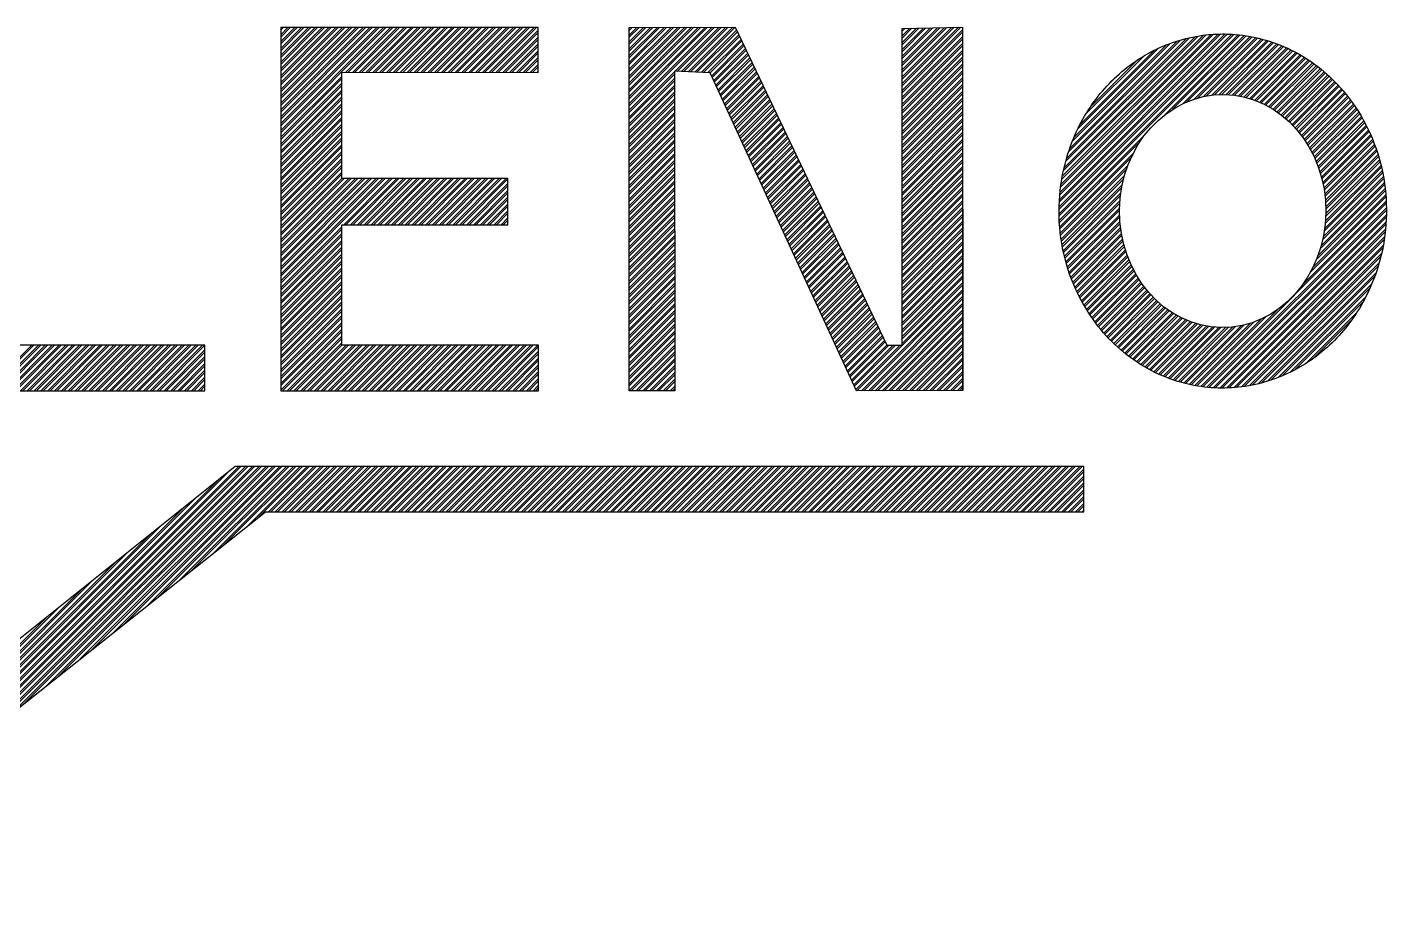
# Model space of a CAD drawing. Extents: x 0 to 594, y 0 to 420.
# Drawn here: x 416.61 to 433.86, y 15.73 to 27.08 of the extents above; entities that cross this region are included whole.
import ezdxf

# ---------------------------------------------------------------- set-up
doc = ezdxf.new("R2010")
doc.units = 0
doc.header["$MEASUREMENT"] = 0
doc.linetypes.add('BORDER_2012_SLN$0$8001.Solid', pattern=[0])

# ---------------------------------------------------------------- blocks, each defined once
blk = doc.blocks.new('BORDER_2012_SLN')
at = {"lineweight": -3}
for p, q in [((419.825, 25.735), (421.16, 27.07)), ((419.825, 25.822), (421.073, 27.07)), ((419.825, 25.909), (420.986, 27.07)), ((419.825, 25.996), (420.899, 27.07)), ((419.825, 26.082), (420.813, 27.07)), ((419.825, 26.169), (420.726, 27.07)), ((419.825, 26.256), (420.639, 27.07)), ((419.825, 26.343), (420.552, 27.07)), ((419.825, 26.429), (420.466, 27.07)), ((419.825, 26.516), (420.379, 27.07)), ((419.825, 26.603), (420.292, 27.07)), ((419.825, 26.69), (420.205, 27.07)), ((419.825, 26.776), (420.119, 27.07)), ((419.825, 26.863), (420.032, 27.07)), ((419.825, 26.95), (419.945, 27.07)), ((419.825, 27.037), (419.858, 27.07)), ((419.825, 25.764), (421.131, 27.07)), ((419.825, 25.851), (421.044, 27.07)), ((419.825, 25.938), (420.957, 27.07)), ((419.825, 26.025), (420.871, 27.07)), ((419.825, 26.111), (420.784, 27.07)), ((419.825, 26.198), (420.697, 27.07)), ((419.825, 26.285), (420.61, 27.07)), ((419.825, 26.372), (420.524, 27.07)), ((419.825, 26.458), (420.437, 27.07)), ((419.825, 26.545), (420.35, 27.07)), ((419.825, 26.632), (420.263, 27.07)), ((419.825, 26.719), (420.177, 27.07)), ((419.825, 26.805), (420.09, 27.07)), ((419.825, 26.892), (420.003, 27.07)), ((419.825, 26.979), (419.916, 27.07)), ((419.825, 27.066), (419.83, 27.07)), ((420.652, 26.504), (421.218, 27.07)), ((420.68, 26.504), (421.246, 27.07)), ((420.738, 26.504), (421.304, 27.07)), ((420.767, 26.504), (421.333, 27.07)), ((420.825, 26.504), (421.391, 27.07)), ((420.854, 26.504), (421.42, 27.07)), ((420.911, 26.503), (421.478, 27.07)), ((420.94, 26.503), (421.507, 27.07)), ((420.998, 26.503), (421.565, 27.07)), ((421.027, 26.503), (421.593, 27.07)), ((421.084, 26.503), (421.651, 27.07)), ((421.113, 26.503), (421.68, 27.07)), ((421.171, 26.503), (421.738, 27.07)), ((421.2, 26.503), (421.767, 27.07)), ((421.257, 26.503), (421.825, 27.07)), ((421.286, 26.503), (421.854, 27.07)), ((421.344, 26.503), (421.912, 27.07)), ((421.373, 26.502), (421.94, 27.07)), ((421.431, 26.502), (421.998, 27.07)), ((421.459, 26.502), (422.027, 27.07)), ((421.517, 26.502), (422.085, 27.07)), ((421.546, 26.502), (422.114, 27.07)), ((421.604, 26.502), (422.172, 27.07)), ((421.633, 26.502), (422.201, 27.07)), ((421.69, 26.502), (422.259, 27.07)), ((421.719, 26.502), (422.287, 27.07)), ((421.777, 26.502), (422.345, 27.07)), ((421.806, 26.502), (422.374, 27.07)), ((421.863, 26.501), (422.432, 27.07)), ((421.892, 26.501), (422.461, 27.07)), ((421.95, 26.501), (422.519, 27.07)), ((421.979, 26.501), (422.548, 27.07)), ((422.036, 26.501), (422.606, 27.07)), ((422.065, 26.501), (422.634, 27.07)), ((422.123, 26.501), (422.692, 27.07)), ((422.152, 26.501), (422.721, 27.07)), ((422.21, 26.501), (422.779, 27.07)), ((422.238, 26.501), (422.808, 27.07)), ((422.296, 26.5), (422.866, 27.07)), ((422.325, 26.5), (422.895, 27.07)), ((422.383, 26.5), (422.952, 27.07)), ((422.412, 26.5), (422.981, 27.07)), ((422.469, 26.5), (423.039, 27.07)), ((422.498, 26.5), (423.068, 27.07)), ((422.556, 26.5), (423.093, 27.037)), ((422.585, 26.5), (423.093, 27.008)), ((422.642, 26.5), (423.093, 26.95)), ((422.671, 26.5), (423.093, 26.921)), ((424.246, 25.992), (425.328, 27.075)), ((424.246, 26.021), (425.299, 27.075)), ((424.246, 26.079), (425.241, 27.074)), ((424.246, 26.166), (425.154, 27.074)), ((424.246, 26.253), (425.067, 27.074)), ((424.246, 26.339), (424.98, 27.074)), ((424.246, 26.108), (425.212, 27.074)), ((424.246, 26.195), (425.125, 27.074)), ((424.246, 26.282), (425.038, 27.074)), ((424.246, 26.368), (424.951, 27.074)), ((424.246, 26.426), (424.893, 27.073)), ((424.246, 26.513), (424.806, 27.073)), ((424.246, 26.6), (424.719, 27.073)), ((424.246, 26.686), (424.632, 27.073)), ((424.246, 26.455), (424.864, 27.073)), ((424.246, 26.542), (424.777, 27.073)), ((424.246, 26.629), (424.69, 27.073)), ((424.246, 26.715), (424.603, 27.073)), ((424.246, 26.773), (424.545, 27.072)), ((424.246, 26.86), (424.458, 27.072)), ((424.246, 26.947), (424.371, 27.072)), ((424.246, 27.033), (424.284, 27.072)), ((424.246, 26.802), (424.516, 27.072)), ((424.246, 26.889), (424.429, 27.072)), ((424.246, 26.976), (424.342, 27.072)), ((424.246, 27.062), (424.255, 27.072)), ((424.827, 26.516), (425.386, 27.075)), ((424.855, 26.515), (425.415, 27.075)), ((424.911, 26.512), (425.473, 27.075)), ((424.938, 26.511), (425.502, 27.075)), ((424.994, 26.509), (425.56, 27.075)), ((425.022, 26.508), (425.589, 27.075)), ((425.078, 26.506), (425.609, 27.038)), ((425.105, 26.505), (425.619, 27.018)), ((425.161, 26.503), (425.637, 26.979)), ((425.189, 26.502), (425.647, 26.959)), ((425.245, 26.499), (425.665, 26.92)), ((427.707, 26.33), (428.451, 27.075)), ((427.707, 26.359), (428.422, 27.074)), ((427.707, 26.417), (428.363, 27.073)), ((427.707, 26.446), (428.333, 27.072)), ((427.707, 26.504), (428.274, 27.071)), ((427.707, 26.533), (428.244, 27.07)), ((427.707, 26.591), (428.185, 27.069)), ((427.707, 26.62), (428.156, 27.068)), ((427.707, 26.677), (428.096, 27.067)), ((427.707, 26.706), (428.067, 27.066)), ((427.707, 26.764), (428.008, 27.065)), ((427.707, 26.793), (427.978, 27.064)), ((427.707, 26.851), (427.919, 27.063)), ((427.707, 26.88), (427.889, 27.062)), ((427.707, 26.938), (427.83, 27.061)), ((427.707, 26.967), (427.801, 27.06)), ((427.707, 27.024), (427.741, 27.059)), ((427.707, 27.053), (427.712, 27.058)), ((427.707, 26.273), (428.475, 27.04)), ((427.707, 26.244), (428.475, 27.011)), ((427.707, 26.186), (428.475, 26.954)), ((427.707, 26.157), (428.475, 26.925)), ((429.699, 24.766), (431.918, 26.984)), ((429.699, 24.708), (431.971, 26.98)), ((429.7, 24.795), (431.89, 26.986)), ((429.7, 24.68), (431.997, 26.977)), ((429.702, 24.855), (431.835, 26.989)), ((429.703, 24.886), (431.807, 26.989)), ((429.708, 24.948), (431.749, 26.989)), ((429.711, 24.98), (431.719, 26.988)), ((429.718, 25.045), (431.659, 26.986)), ((429.723, 25.079), (431.627, 26.983)), ((429.734, 25.147), (431.564, 26.977)), ((429.74, 25.183), (431.531, 26.973)), ((429.754, 25.255), (431.463, 26.963)), ((429.763, 25.292), (431.428, 26.957)), ((429.782, 25.37), (431.355, 26.942)), ((429.793, 25.41), (431.317, 26.933)), ((429.819, 25.493), (431.238, 26.912)), ((431.044, 25.967), (432.048, 26.971)), ((431.14, 26.033), (432.073, 26.967)), ((431.269, 26.104), (432.123, 26.958)), ((431.321, 26.128), (432.147, 26.954)), ((431.414, 26.163), (432.195, 26.944)), ((431.456, 26.175), (432.219, 26.939)), ((431.533, 26.195), (432.265, 26.927)), ((431.569, 26.202), (432.288, 26.921)), ((431.637, 26.213), (432.333, 26.908)), ((422.729, 26.499), (423.093, 26.863)), ((422.758, 26.499), (423.093, 26.834)), ((422.815, 26.499), (423.093, 26.777)), ((422.844, 26.499), (423.093, 26.748)), ((425.272, 26.498), (425.675, 26.901)), ((425.292, 26.46), (425.693, 26.861)), ((425.301, 26.44), (425.703, 26.842)), ((425.319, 26.4), (425.721, 26.803)), ((425.328, 26.38), (425.731, 26.783)), ((425.346, 26.341), (425.749, 26.744)), ((427.707, 26.099), (428.475, 26.867)), ((427.707, 26.07), (428.475, 26.838)), ((427.707, 26.012), (428.475, 26.78)), ((427.707, 25.983), (428.475, 26.751)), ((429.834, 25.537), (431.197, 26.899)), ((429.869, 25.629), (431.109, 26.87)), ((429.889, 25.678), (431.062, 26.852)), ((429.937, 25.784), (430.961, 26.808)), ((429.966, 25.842), (430.905, 26.781)), ((431.67, 26.216), (432.355, 26.901)), ((431.732, 26.22), (432.399, 26.887)), ((431.762, 26.221), (432.42, 26.88)), ((431.819, 26.221), (432.463, 26.864)), ((431.847, 26.219), (432.484, 26.856)), ((431.9, 26.215), (432.525, 26.84)), ((431.926, 26.212), (432.545, 26.831)), ((431.976, 26.204), (432.585, 26.814)), ((432.001, 26.2), (432.605, 26.804)), ((432.048, 26.19), (432.644, 26.786)), ((432.071, 26.184), (432.663, 26.776)), ((432.117, 26.171), (432.701, 26.756)), ((432.139, 26.164), (432.72, 26.746)), ((422.902, 26.499), (423.093, 26.69)), ((422.931, 26.499), (423.093, 26.661)), ((422.989, 26.499), (423.093, 26.603)), ((423.017, 26.499), (423.093, 26.574)), ((425.355, 26.321), (425.759, 26.724)), ((425.374, 26.281), (425.777, 26.685)), ((425.383, 26.262), (425.787, 26.666)), ((425.401, 26.222), (425.805, 26.626)), ((425.41, 26.202), (425.815, 26.607)), ((425.428, 26.163), (425.833, 26.568)), ((427.707, 25.926), (428.475, 26.693)), ((427.707, 25.897), (428.475, 26.664)), ((427.707, 25.839), (428.475, 26.607)), ((427.707, 25.81), (428.475, 26.578)), ((430.04, 25.974), (430.777, 26.712)), ((430.09, 26.054), (430.7, 26.664)), ((432.182, 26.15), (432.757, 26.725)), ((432.203, 26.142), (432.775, 26.714)), ((432.244, 26.125), (432.811, 26.693)), ((432.264, 26.116), (432.829, 26.681)), ((432.303, 26.097), (432.864, 26.659)), ((432.322, 26.088), (432.882, 26.647)), ((432.36, 26.068), (432.916, 26.623)), ((432.378, 26.057), (432.933, 26.611)), ((432.414, 26.035), (432.966, 26.587)), ((432.432, 26.024), (432.982, 26.574)), ((419.825, 25.678), (420.599, 26.451)), ((419.825, 25.649), (420.599, 26.422)), ((423.075, 26.499), (423.093, 26.516)), ((424.246, 25.935), (424.822, 26.51)), ((424.246, 25.906), (424.822, 26.481)), ((424.246, 25.848), (424.822, 26.424)), ((424.246, 25.819), (424.822, 26.395)), ((425.437, 26.143), (425.843, 26.548)), ((425.456, 26.103), (425.861, 26.509)), ((425.465, 26.083), (425.871, 26.489)), ((425.483, 26.044), (425.889, 26.45)), ((425.492, 26.024), (425.899, 26.431)), ((425.51, 25.984), (425.917, 26.391)), ((427.707, 25.752), (428.475, 26.52)), ((427.707, 25.723), (428.475, 26.491)), ((427.707, 25.665), (428.475, 26.433)), ((427.707, 25.636), (428.475, 26.404)), ((430.291, 26.312), (430.446, 26.467)), ((432.466, 26.001), (433.015, 26.549)), ((432.483, 25.989), (433.031, 26.536)), ((432.516, 25.964), (433.062, 26.51)), ((432.532, 25.951), (433.078, 26.496)), ((432.564, 25.925), (433.108, 26.469)), ((432.58, 25.911), (433.124, 26.455)), ((432.61, 25.884), (433.153, 26.427)), ((432.625, 25.87), (433.168, 26.413)), ((419.825, 25.591), (420.599, 26.365)), ((419.825, 25.562), (420.599, 26.336)), ((419.825, 25.504), (420.599, 26.278)), ((419.825, 25.475), (420.599, 26.249)), ((424.246, 25.761), (424.822, 26.337)), ((424.246, 25.732), (424.822, 26.308)), ((424.246, 25.674), (424.822, 26.25)), ((424.246, 25.645), (424.822, 26.221)), ((425.519, 25.964), (425.927, 26.372)), ((425.537, 25.925), (425.945, 26.333)), ((425.547, 25.905), (425.955, 26.313)), ((425.565, 25.865), (425.973, 26.274)), ((425.574, 25.846), (425.983, 26.254)), ((427.707, 25.579), (428.475, 26.346)), ((427.707, 25.55), (428.475, 26.317)), ((427.707, 25.492), (428.475, 26.26)), ((427.707, 25.463), (428.475, 26.231)), ((432.654, 25.841), (433.197, 26.384)), ((432.668, 25.826), (433.211, 26.37)), ((432.696, 25.796), (433.24, 26.34)), ((432.709, 25.781), (433.253, 26.325)), ((432.736, 25.75), (433.281, 26.294)), ((432.749, 25.734), (433.294, 26.279)), ((432.774, 25.701), (433.321, 26.248)), ((432.786, 25.684), (433.334, 26.232)), ((419.825, 25.417), (420.599, 26.191)), ((419.825, 25.388), (420.599, 26.162)), ((419.825, 25.331), (420.599, 26.104)), ((419.825, 25.302), (420.599, 26.075)), ((424.246, 25.588), (424.822, 26.163)), ((424.246, 25.559), (424.822, 26.134)), ((424.246, 25.501), (424.822, 26.077)), ((424.246, 25.472), (424.822, 26.048)), ((425.592, 25.806), (426.001, 26.215)), ((425.601, 25.786), (426.01, 26.195)), ((425.619, 25.747), (426.029, 26.156)), ((425.629, 25.727), (426.038, 26.137)), ((425.647, 25.687), (426.057, 26.098)), ((425.656, 25.667), (426.066, 26.078)), ((427.707, 25.405), (428.475, 26.173)), ((427.707, 25.376), (428.475, 26.144)), ((427.707, 25.318), (428.475, 26.086)), ((427.707, 25.289), (428.475, 26.057)), ((432.81, 25.651), (433.36, 26.2)), ((432.822, 25.633), (433.372, 26.183)), ((432.845, 25.598), (433.397, 26.151)), ((432.856, 25.58), (433.409, 26.134)), ((432.877, 25.544), (433.433, 26.1)), ((432.887, 25.525), (433.445, 26.083)), ((432.907, 25.487), (433.468, 26.048)), ((419.825, 25.244), (420.599, 26.018)), ((419.825, 25.215), (420.599, 25.989)), ((419.825, 25.157), (420.599, 25.931)), ((419.825, 25.128), (420.599, 25.902)), ((424.246, 25.414), (424.822, 25.99)), ((424.246, 25.385), (424.822, 25.961)), ((424.246, 25.327), (424.822, 25.903)), ((424.246, 25.298), (424.822, 25.874)), ((425.674, 25.628), (426.085, 26.039)), ((425.683, 25.608), (426.094, 26.019)), ((425.701, 25.568), (426.113, 25.98)), ((425.711, 25.548), (426.122, 25.96)), ((425.729, 25.509), (426.141, 25.921)), ((425.738, 25.489), (426.15, 25.902)), ((427.707, 25.232), (428.475, 25.999)), ((427.707, 25.203), (428.475, 25.97)), ((427.707, 25.145), (428.475, 25.913)), ((427.707, 25.116), (428.475, 25.884)), ((432.917, 25.468), (433.48, 26.031)), ((432.936, 25.429), (433.502, 25.995)), ((432.945, 25.409), (433.513, 25.977)), ((432.962, 25.369), (433.535, 25.941)), ((432.971, 25.348), (433.545, 25.923)), ((432.986, 25.306), (433.566, 25.886)), ((419.825, 25.07), (420.599, 25.844)), ((419.825, 25.041), (420.599, 25.815)), ((419.825, 24.984), (420.599, 25.757)), ((419.825, 24.955), (420.599, 25.728)), ((424.246, 25.241), (424.822, 25.816)), ((424.246, 25.212), (424.822, 25.788)), ((424.246, 25.154), (424.822, 25.73)), ((424.246, 25.125), (424.822, 25.701)), ((425.756, 25.449), (426.169, 25.862)), ((425.765, 25.43), (426.178, 25.843)), ((425.783, 25.39), (426.197, 25.804)), ((425.792, 25.37), (426.206, 25.784)), ((425.811, 25.331), (426.225, 25.745)), ((425.82, 25.311), (426.234, 25.725)), ((427.707, 25.058), (428.475, 25.826)), ((427.707, 25.029), (428.475, 25.797)), ((427.707, 24.971), (428.475, 25.739)), ((427.707, 24.942), (428.475, 25.71)), ((429.702, 24.624), (430.79, 25.713)), ((432.994, 25.285), (433.576, 25.867)), ((433.008, 25.241), (433.596, 25.829)), ((433.015, 25.219), (433.605, 25.809)), ((433.028, 25.174), (433.624, 25.77)), ((433.034, 25.151), (433.633, 25.751)), ((433.045, 25.104), (433.651, 25.711)), ((419.825, 24.897), (420.599, 25.671)), ((419.825, 24.868), (420.599, 25.642)), ((419.825, 24.81), (420.599, 25.584)), ((419.825, 24.781), (420.599, 25.555)), ((424.246, 25.067), (424.822, 25.643)), ((424.246, 25.038), (424.822, 25.614)), ((424.246, 24.98), (424.822, 25.556)), ((424.246, 24.951), (424.822, 25.527)), ((425.838, 25.271), (426.253, 25.686)), ((425.847, 25.251), (426.262, 25.667)), ((425.865, 25.212), (426.281, 25.627)), ((425.874, 25.192), (426.29, 25.608)), ((425.893, 25.152), (426.309, 25.569)), ((425.902, 25.132), (426.318, 25.549)), ((427.707, 24.885), (428.475, 25.652)), ((427.707, 24.856), (428.475, 25.624)), ((427.707, 24.798), (428.475, 25.566)), ((427.707, 24.769), (428.475, 25.537)), ((429.703, 24.596), (430.72, 25.614)), ((433.05, 25.081), (433.66, 25.691)), ((433.059, 25.032), (433.677, 25.65)), ((433.063, 25.007), (433.685, 25.629)), ((433.071, 24.957), (433.701, 25.587)), ((433.074, 24.931), (433.709, 25.566)), ((419.825, 24.723), (420.599, 25.497)), ((419.825, 24.694), (420.599, 25.468)), ((419.825, 24.637), (420.599, 25.41)), ((419.825, 24.608), (420.599, 25.381)), ((424.246, 24.894), (424.822, 25.47)), ((424.246, 24.865), (424.822, 25.441)), ((424.246, 24.807), (424.822, 25.383)), ((425.92, 25.093), (426.337, 25.51)), ((425.929, 25.073), (426.346, 25.49)), ((425.947, 25.033), (426.365, 25.451)), ((425.956, 25.014), (426.374, 25.432)), ((425.975, 24.974), (426.393, 25.392)), ((425.984, 24.954), (426.402, 25.373)), ((427.707, 24.711), (428.475, 25.479)), ((427.707, 24.682), (428.475, 25.45)), ((427.707, 24.624), (428.475, 25.392)), ((427.707, 24.595), (428.475, 25.363)), ((429.707, 24.542), (430.642, 25.477)), ((429.709, 24.516), (430.615, 25.421)), ((433.079, 24.878), (433.724, 25.523)), ((433.081, 24.851), (433.731, 25.502)), ((433.083, 24.796), (433.745, 25.458)), ((433.083, 24.709), (433.765, 25.391)), ((433.083, 24.679), (433.771, 25.368)), ((433.084, 24.767), (433.752, 25.436)), ((419.825, 24.55), (420.599, 25.324)), ((419.825, 24.521), (420.599, 25.295)), ((419.825, 24.463), (420.599, 25.237)), ((419.825, 24.434), (420.599, 25.208)), ((424.246, 24.778), (424.822, 25.354)), ((424.246, 24.72), (424.822, 25.296)), ((424.246, 24.691), (424.822, 25.267)), ((424.246, 24.633), (424.822, 25.209)), ((426.002, 24.915), (426.421, 25.334)), ((426.011, 24.895), (426.43, 25.314)), ((426.029, 24.855), (426.449, 25.275)), ((426.038, 24.835), (426.458, 25.255)), ((426.057, 24.796), (426.477, 25.216)), ((426.066, 24.776), (426.486, 25.196)), ((427.707, 24.538), (428.475, 25.305)), ((427.707, 24.509), (428.475, 25.277)), ((427.707, 24.451), (428.475, 25.219)), ((427.707, 24.422), (428.475, 25.19)), ((429.714, 24.463), (430.573, 25.322)), ((429.718, 24.437), (430.557, 25.276)), ((429.724, 24.386), (430.53, 25.192)), ((433.064, 24.487), (433.804, 25.227)), ((433.069, 24.521), (433.799, 25.251)), ((433.076, 24.586), (433.788, 25.299)), ((433.079, 24.618), (433.783, 25.322)), ((419.825, 23.827), (421.151, 25.153)), ((419.825, 23.914), (421.065, 25.153)), ((419.825, 24), (420.978, 25.153)), ((419.825, 24.087), (420.891, 25.153)), ((419.825, 24.174), (420.804, 25.153)), ((419.825, 24.261), (420.718, 25.153)), ((419.825, 24.347), (420.631, 25.153)), ((419.825, 23.856), (421.122, 25.153)), ((419.825, 23.943), (421.036, 25.153)), ((419.825, 24.029), (420.949, 25.153)), ((419.825, 24.116), (420.862, 25.153)), ((419.825, 24.203), (420.775, 25.153)), ((419.825, 24.29), (420.689, 25.153)), ((419.825, 24.376), (420.602, 25.153)), ((420.624, 24.569), (421.209, 25.153)), ((420.653, 24.569), (421.238, 25.153)), ((420.711, 24.569), (421.296, 25.153)), ((420.74, 24.569), (421.325, 25.153)), ((420.798, 24.569), (421.383, 25.153)), ((420.827, 24.569), (421.412, 25.153)), ((420.885, 24.569), (421.469, 25.153)), ((420.914, 24.569), (421.498, 25.153)), ((420.971, 24.569), (421.556, 25.153)), ((421, 24.569), (421.585, 25.153)), ((421.058, 24.569), (421.643, 25.153)), ((421.087, 24.569), (421.672, 25.153)), ((421.145, 24.569), (421.73, 25.153)), ((421.174, 24.569), (421.759, 25.153)), ((421.232, 24.569), (421.816, 25.153)), ((421.261, 24.569), (421.845, 25.153)), ((421.318, 24.569), (421.903, 25.153)), ((421.347, 24.569), (421.932, 25.153)), ((421.405, 24.569), (421.99, 25.153)), ((421.434, 24.569), (422.019, 25.153)), ((421.492, 24.569), (422.077, 25.153)), ((421.521, 24.569), (422.106, 25.153)), ((421.579, 24.569), (422.163, 25.153)), ((421.608, 24.569), (422.192, 25.153)), ((421.665, 24.569), (422.25, 25.153)), ((421.694, 24.569), (422.279, 25.153)), ((421.752, 24.569), (422.337, 25.153)), ((421.781, 24.569), (422.366, 25.153)), ((421.839, 24.569), (422.424, 25.153)), ((421.868, 24.569), (422.453, 25.153)), ((421.926, 24.569), (422.51, 25.153)), ((421.955, 24.569), (422.539, 25.153)), ((422.012, 24.569), (422.597, 25.153)), ((422.041, 24.569), (422.626, 25.153)), ((422.099, 24.569), (422.684, 25.153)), ((422.128, 24.569), (422.708, 25.149)), ((422.186, 24.569), (422.708, 25.091)), ((422.215, 24.569), (422.708, 25.062)), ((424.246, 24.604), (424.822, 25.18)), ((424.246, 24.547), (424.822, 25.123)), ((424.246, 24.518), (424.822, 25.094)), ((424.246, 24.46), (424.822, 25.036)), ((426.084, 24.736), (426.505, 25.157)), ((426.093, 24.716), (426.514, 25.138)), ((426.111, 24.677), (426.533, 25.099)), ((426.12, 24.657), (426.542, 25.079)), ((426.139, 24.617), (426.561, 25.04)), ((426.148, 24.598), (426.57, 25.02)), ((427.707, 24.364), (428.475, 25.132)), ((427.707, 24.335), (428.475, 25.103)), ((427.707, 24.277), (428.475, 25.045)), ((427.707, 24.248), (428.475, 25.016)), ((429.728, 24.361), (430.519, 25.152)), ((429.736, 24.312), (430.502, 25.077)), ((429.741, 24.287), (430.495, 25.041)), ((432.982, 24.174), (433.836, 25.028)), ((433.012, 24.262), (433.829, 25.079)), ((433.024, 24.302), (433.826, 25.104)), ((433.043, 24.38), (433.818, 25.154)), ((433.051, 24.416), (433.813, 25.179)), ((422.273, 24.569), (422.708, 25.004)), ((422.302, 24.569), (422.708, 24.975)), ((422.359, 24.569), (422.708, 24.917)), ((422.388, 24.569), (422.708, 24.888)), ((424.246, 24.431), (424.822, 25.007)), ((424.246, 24.373), (424.822, 24.949)), ((424.246, 24.344), (424.822, 24.92)), ((424.246, 24.286), (424.822, 24.862)), ((426.166, 24.558), (426.589, 24.981)), ((426.175, 24.538), (426.598, 24.961)), ((426.193, 24.499), (426.617, 24.922)), ((426.202, 24.479), (426.626, 24.903)), ((426.22, 24.439), (426.645, 24.863)), ((426.23, 24.419), (426.654, 24.844)), ((427.707, 24.191), (428.475, 24.958)), ((427.707, 24.162), (428.475, 24.93)), ((427.707, 24.104), (428.475, 24.872)), ((427.707, 24.075), (428.475, 24.843)), ((429.751, 24.239), (430.483, 24.972)), ((429.756, 24.215), (430.479, 24.939)), ((429.767, 24.168), (430.473, 24.874)), ((429.772, 24.145), (430.47, 24.843)), ((431.522, 22.511), (433.85, 24.84)), ((432.783, 23.801), (433.849, 24.867)), ((432.885, 23.961), (433.846, 24.922)), ((432.916, 24.022), (433.844, 24.949)), ((432.964, 24.127), (433.839, 25.002)), ((422.446, 24.569), (422.708, 24.831)), ((422.475, 24.569), (422.708, 24.802)), ((422.533, 24.569), (422.708, 24.744)), ((422.562, 24.569), (422.708, 24.715)), ((424.246, 24.257), (424.822, 24.834)), ((424.246, 24.2), (424.822, 24.776)), ((424.246, 24.171), (424.822, 24.747)), ((424.246, 24.113), (424.822, 24.689)), ((426.248, 24.38), (426.673, 24.805)), ((426.257, 24.36), (426.682, 24.785)), ((426.275, 24.32), (426.701, 24.746)), ((426.284, 24.3), (426.71, 24.726)), ((426.302, 24.261), (426.729, 24.687)), ((426.312, 24.241), (426.738, 24.668)), ((427.707, 24.017), (428.475, 24.785)), ((427.707, 23.988), (428.475, 24.756)), ((427.707, 23.93), (428.475, 24.698)), ((427.707, 23.901), (428.475, 24.669)), ((429.784, 24.099), (430.468, 24.783)), ((429.791, 24.077), (430.467, 24.753)), ((429.804, 24.032), (430.468, 24.696)), ((429.811, 24.01), (430.468, 24.668)), ((431.573, 22.505), (433.852, 24.783)), ((431.6, 22.503), (433.852, 24.755)), ((431.653, 22.498), (433.851, 24.696)), ((431.681, 22.497), (433.851, 24.667)), ((419.825, 23.769), (420.599, 24.543)), ((419.825, 23.74), (420.599, 24.514)), ((422.62, 24.569), (422.708, 24.657)), ((422.649, 24.569), (422.708, 24.628)), ((422.706, 24.569), (422.708, 24.57)), ((424.246, 24.084), (424.822, 24.66)), ((424.246, 24.026), (424.822, 24.602)), ((424.246, 23.997), (424.822, 24.573)), ((424.246, 23.939), (424.822, 24.516)), ((426.33, 24.201), (426.757, 24.628)), ((426.339, 24.182), (426.766, 24.609)), ((426.357, 24.142), (426.785, 24.57)), ((426.366, 24.122), (426.794, 24.55)), ((426.384, 24.083), (426.813, 24.511)), ((427.707, 23.844), (428.475, 24.611)), ((427.707, 23.815), (428.475, 24.583)), ((427.707, 23.757), (428.475, 24.525)), ((427.707, 23.728), (428.475, 24.496)), ((429.825, 23.966), (430.472, 24.613)), ((429.832, 23.945), (430.474, 24.586)), ((429.847, 23.902), (430.479, 24.534)), ((429.855, 23.881), (430.483, 24.509)), ((431.737, 22.495), (433.848, 24.606)), ((431.765, 22.495), (433.846, 24.575)), ((431.824, 22.496), (433.841, 24.512)), ((419.825, 23.682), (420.599, 24.456)), ((419.825, 23.653), (420.599, 24.427)), ((419.825, 23.596), (420.599, 24.369)), ((419.825, 23.567), (420.599, 24.34)), ((424.246, 23.91), (424.822, 24.487)), ((424.246, 23.853), (424.822, 24.429)), ((424.246, 23.824), (424.822, 24.4)), ((424.246, 23.766), (424.822, 24.342)), ((426.393, 24.063), (426.822, 24.491)), ((426.412, 24.023), (426.841, 24.452)), ((426.421, 24.003), (426.85, 24.432)), ((426.439, 23.964), (426.869, 24.393)), ((426.448, 23.944), (426.878, 24.374)), ((426.466, 23.904), (426.897, 24.335)), ((427.707, 23.67), (428.475, 24.438)), ((427.707, 23.641), (428.475, 24.409)), ((427.707, 23.583), (428.475, 24.351)), ((427.707, 23.554), (428.475, 24.322)), ((429.872, 23.84), (430.491, 24.459)), ((429.88, 23.819), (430.495, 24.434)), ((429.897, 23.778), (430.505, 24.386)), ((429.906, 23.758), (430.51, 24.362)), ((431.854, 22.497), (433.837, 24.48)), ((431.915, 22.5), (433.829, 24.414)), ((431.947, 22.503), (433.824, 24.38)), ((419.825, 23.509), (420.599, 24.283)), ((419.825, 23.48), (420.599, 24.254)), ((419.825, 23.422), (420.599, 24.196)), ((419.825, 23.393), (420.599, 24.167)), ((424.246, 23.737), (424.822, 24.313)), ((424.246, 23.679), (424.822, 24.255)), ((424.246, 23.65), (424.822, 24.226)), ((424.246, 23.592), (424.822, 24.169)), ((426.475, 23.884), (426.906, 24.315)), ((426.494, 23.845), (426.925, 24.276)), ((426.503, 23.825), (426.934, 24.256)), ((426.521, 23.785), (426.953, 24.217)), ((426.53, 23.766), (426.962, 24.197)), ((426.548, 23.726), (426.981, 24.158)), ((427.707, 23.497), (428.475, 24.264)), ((427.707, 23.468), (428.475, 24.236)), ((427.707, 23.41), (428.475, 24.178)), ((427.707, 23.381), (428.475, 24.149)), ((429.924, 23.719), (430.521, 24.316)), ((429.934, 23.699), (430.528, 24.293)), ((429.953, 23.66), (430.541, 24.248)), ((429.962, 23.641), (430.548, 24.227)), ((429.982, 23.603), (430.562, 24.183)), ((429.993, 23.585), (430.57, 24.162)), ((432.012, 22.51), (433.813, 24.311)), ((432.045, 22.514), (433.806, 24.275)), ((432.114, 22.526), (433.79, 24.202)), ((432.15, 22.532), (433.781, 24.164)), ((419.825, 23.335), (420.599, 24.109)), ((419.825, 23.306), (420.599, 24.08)), ((419.825, 23.249), (420.599, 24.022)), ((419.825, 23.22), (420.599, 23.993)), ((424.246, 23.563), (424.822, 24.14)), ((424.246, 23.506), (424.822, 24.082)), ((424.246, 23.477), (424.822, 24.053)), ((424.246, 23.419), (424.822, 23.995)), ((426.557, 23.706), (426.99, 24.139)), ((426.576, 23.667), (427.009, 24.099)), ((426.585, 23.647), (427.018, 24.08)), ((426.603, 23.607), (427.037, 24.041)), ((426.612, 23.587), (427.046, 24.021)), ((426.63, 23.548), (427.065, 23.982)), ((427.707, 23.323), (428.475, 24.091)), ((427.707, 23.294), (428.475, 24.062)), ((427.707, 23.236), (428.475, 24.004)), ((427.707, 23.207), (428.475, 23.975)), ((430.014, 23.548), (430.586, 24.121)), ((430.024, 23.53), (430.595, 24.1)), ((430.046, 23.493), (430.613, 24.06)), ((430.057, 23.476), (430.622, 24.04)), ((430.08, 23.44), (430.641, 24.002)), ((430.091, 23.423), (430.651, 23.983)), ((432.224, 22.549), (433.76, 24.085)), ((432.263, 22.558), (433.748, 24.044)), ((419.825, 23.162), (420.599, 23.936)), ((419.825, 23.133), (420.599, 23.907)), ((419.825, 23.075), (420.599, 23.849)), ((419.825, 23.046), (420.599, 23.82)), ((424.246, 23.39), (424.822, 23.966)), ((424.246, 23.332), (424.822, 23.908)), ((424.246, 23.303), (424.822, 23.88)), ((424.246, 23.245), (424.822, 23.822)), ((426.639, 23.528), (427.074, 23.962)), ((426.658, 23.488), (427.093, 23.923)), ((426.667, 23.468), (427.102, 23.904)), ((426.685, 23.429), (427.121, 23.864)), ((426.694, 23.409), (427.13, 23.845)), ((426.712, 23.369), (427.148, 23.806)), ((427.135, 22.462), (428.475, 23.802)), ((427.707, 23.15), (428.475, 23.917)), ((427.707, 23.121), (428.475, 23.889)), ((427.707, 23.063), (428.475, 23.831)), ((430.115, 23.389), (430.671, 23.945)), ((430.126, 23.372), (430.682, 23.927)), ((430.151, 23.338), (430.703, 23.891)), ((430.163, 23.321), (430.715, 23.873)), ((430.188, 23.289), (430.738, 23.838)), ((430.201, 23.272), (430.749, 23.821)), ((432.344, 22.581), (433.721, 23.958)), ((432.386, 22.595), (433.705, 23.914)), ((432.477, 22.628), (433.667, 23.818)), ((419.825, 22.988), (420.599, 23.762)), ((419.825, 22.959), (420.599, 23.733)), ((419.825, 22.902), (420.599, 23.675)), ((419.825, 22.873), (420.599, 23.646)), ((424.246, 23.216), (424.822, 23.793)), ((424.246, 23.159), (424.822, 23.735)), ((424.246, 23.13), (424.822, 23.706)), ((424.246, 23.072), (424.822, 23.648)), ((426.721, 23.35), (427.158, 23.786)), ((426.74, 23.31), (427.176, 23.747)), ((426.749, 23.29), (427.186, 23.727)), ((426.767, 23.251), (427.204, 23.688)), ((426.776, 23.231), (427.214, 23.669)), ((426.794, 23.191), (427.232, 23.629)), ((427.193, 22.462), (428.475, 23.744)), ((427.222, 22.462), (428.475, 23.715)), ((427.28, 22.462), (428.475, 23.657)), ((430.227, 23.241), (430.774, 23.787)), ((430.24, 23.225), (430.786, 23.771)), ((430.267, 23.194), (430.812, 23.739)), ((430.28, 23.178), (430.825, 23.723)), ((430.308, 23.148), (430.852, 23.692)), ((430.322, 23.133), (430.865, 23.677)), ((430.35, 23.104), (430.893, 23.647)), ((430.365, 23.089), (430.908, 23.632)), ((432.525, 22.648), (433.645, 23.768)), ((432.631, 22.696), (433.593, 23.657)), ((419.825, 22.815), (420.599, 23.589)), ((419.825, 22.786), (420.599, 23.56)), ((419.825, 22.728), (420.599, 23.502)), ((419.825, 22.699), (420.599, 23.473)), ((424.246, 23.043), (424.822, 23.619)), ((424.246, 22.985), (424.822, 23.562)), ((424.246, 22.956), (424.822, 23.533)), ((424.246, 22.898), (424.822, 23.475)), ((426.803, 23.171), (427.242, 23.61)), ((426.821, 23.132), (427.26, 23.571)), ((426.831, 23.112), (427.27, 23.551)), ((426.849, 23.072), (427.288, 23.512)), ((426.858, 23.052), (427.298, 23.492)), ((427.309, 22.462), (428.475, 23.628)), ((427.367, 22.462), (428.475, 23.57)), ((427.396, 22.462), (428.475, 23.542)), ((427.454, 22.462), (428.475, 23.484)), ((430.394, 23.061), (430.937, 23.604)), ((430.409, 23.046), (430.952, 23.59)), ((430.439, 23.019), (430.983, 23.563)), ((430.454, 23.005), (430.998, 23.549)), ((430.485, 22.978), (431.03, 23.524)), ((430.5, 22.965), (431.047, 23.511)), ((430.532, 22.939), (431.08, 23.487)), ((430.548, 22.926), (431.097, 23.475)), ((431.496, 22.515), (432.478, 23.496)), ((432.691, 22.726), (433.56, 23.596)), ((419.825, 22.641), (420.599, 23.415)), ((419.825, 22.612), (420.599, 23.386)), ((419.825, 22.555), (420.599, 23.328)), ((419.825, 22.526), (420.599, 23.299)), ((424.246, 22.869), (424.822, 23.446)), ((424.246, 22.812), (424.822, 23.388)), ((424.246, 22.783), (424.822, 23.359)), ((424.246, 22.725), (424.822, 23.301)), ((426.876, 23.013), (427.316, 23.453)), ((426.885, 22.993), (427.326, 23.433)), ((426.903, 22.953), (427.344, 23.394)), ((426.913, 22.934), (427.354, 23.375)), ((426.931, 22.894), (427.372, 23.336)), ((426.94, 22.874), (427.382, 23.316)), ((427.482, 22.462), (428.475, 23.455)), ((427.54, 22.463), (428.475, 23.397)), ((427.569, 22.463), (428.475, 23.368)), ((427.627, 22.463), (428.475, 23.31)), ((430.581, 22.901), (431.132, 23.452)), ((430.597, 22.888), (431.15, 23.441)), ((430.631, 22.864), (431.186, 23.419)), ((430.648, 22.852), (431.205, 23.409)), ((430.682, 22.828), (431.243, 23.389)), ((430.7, 22.817), (431.262, 23.38)), ((430.735, 22.794), (431.302, 23.362)), ((430.753, 22.783), (431.322, 23.353)), ((430.789, 22.762), (431.364, 23.337)), ((430.807, 22.751), (431.385, 23.329)), ((430.845, 22.731), (431.429, 23.315)), ((430.864, 22.721), (431.451, 23.308)), ((430.902, 22.701), (431.497, 23.296)), ((430.921, 22.692), (431.52, 23.291)), ((431.28, 22.559), (432.009, 23.287)), ((431.303, 22.553), (432.046, 23.296)), ((431.35, 22.542), (432.126, 23.318)), ((431.373, 22.536), (432.17, 23.333)), ((431.422, 22.527), (432.268, 23.373)), ((431.446, 22.523), (432.325, 23.402)), ((432.83, 22.807), (433.474, 23.452)), ((432.919, 22.868), (433.412, 23.36)), ((419.825, 22.468), (420.599, 23.242)), ((419.848, 22.462), (420.599, 23.213)), ((419.906, 22.462), (420.599, 23.155)), ((419.935, 22.462), (420.599, 23.126)), ((424.246, 22.696), (424.822, 23.272)), ((424.246, 22.638), (424.822, 23.215)), ((424.246, 22.609), (424.822, 23.186)), ((424.246, 22.551), (424.822, 23.128)), ((426.958, 22.835), (427.4, 23.277)), ((426.967, 22.815), (427.41, 23.257)), ((426.985, 22.775), (427.428, 23.218)), ((426.994, 22.755), (427.438, 23.198)), ((427.013, 22.716), (427.456, 23.159)), ((427.022, 22.696), (427.466, 23.14)), ((427.656, 22.463), (428.475, 23.281)), ((427.714, 22.463), (428.475, 23.223)), ((427.743, 22.463), (428.475, 23.195)), ((427.801, 22.463), (428.475, 23.137)), ((430.96, 22.673), (431.568, 23.281)), ((430.98, 22.664), (431.593, 23.277)), ((431.021, 22.647), (431.644, 23.27)), ((431.041, 22.638), (431.671, 23.267)), ((431.083, 22.622), (431.725, 23.264)), ((431.104, 22.614), (431.753, 23.263)), ((431.147, 22.599), (431.811, 23.264)), ((431.168, 22.592), (431.842, 23.265)), ((431.212, 22.578), (431.905, 23.271)), ((431.235, 22.571), (431.938, 23.275)), ((416.089, 22.462), (416.666, 23.039)), ((416.118, 22.462), (416.695, 23.039)), ((416.176, 22.462), (416.753, 23.039)), ((416.205, 22.462), (416.781, 23.039)), ((416.263, 22.462), (416.839, 23.039)), ((416.292, 22.462), (416.868, 23.039)), ((416.349, 22.462), (416.926, 23.039)), ((416.378, 22.462), (416.955, 23.039)), ((416.436, 22.462), (417.013, 23.039)), ((416.465, 22.462), (417.042, 23.039)), ((416.523, 22.462), (417.1, 23.039)), ((416.552, 22.462), (417.128, 23.039)), ((416.61, 22.462), (417.186, 23.039)), ((416.639, 22.462), (417.215, 23.039)), ((416.696, 22.462), (417.273, 23.039)), ((416.725, 22.462), (417.302, 23.039)), ((416.783, 22.462), (417.36, 23.039)), ((416.812, 22.462), (417.389, 23.039)), ((416.87, 22.462), (417.447, 23.039)), ((416.899, 22.462), (417.475, 23.039)), ((416.957, 22.462), (417.533, 23.039)), ((416.986, 22.462), (417.562, 23.039)), ((417.043, 22.462), (417.62, 23.039)), ((417.072, 22.462), (417.649, 23.039)), ((417.13, 22.462), (417.707, 23.039)), ((417.159, 22.462), (417.736, 23.039)), ((417.217, 22.462), (417.794, 23.039)), ((417.246, 22.462), (417.822, 23.039)), ((417.304, 22.462), (417.88, 23.039)), ((417.333, 22.462), (417.909, 23.039)), ((417.39, 22.462), (417.967, 23.039)), ((417.419, 22.462), (417.996, 23.039)), ((417.477, 22.462), (418.054, 23.039)), ((417.506, 22.462), (418.083, 23.039)), ((417.564, 22.462), (418.141, 23.039)), ((417.593, 22.462), (418.169, 23.039)), ((417.651, 22.462), (418.227, 23.039)), ((417.68, 22.462), (418.256, 23.039)), ((417.737, 22.462), (418.314, 23.039)), ((417.766, 22.462), (418.343, 23.039)), ((417.824, 22.462), (418.401, 23.039)), ((417.853, 22.462), (418.43, 23.039)), ((417.911, 22.462), (418.487, 23.039)), ((417.94, 22.462), (418.516, 23.039)), ((417.998, 22.462), (418.574, 23.039)), ((418.027, 22.462), (418.603, 23.039)), ((418.084, 22.462), (418.661, 23.039)), ((418.113, 22.462), (418.69, 23.039)), ((418.171, 22.462), (418.748, 23.039)), ((418.2, 22.462), (418.777, 23.039)), ((418.258, 22.462), (418.834, 23.039)), ((418.287, 22.462), (418.863, 23.039)), ((418.345, 22.462), (418.864, 22.981)), ((418.374, 22.462), (418.864, 22.952)), ((419.993, 22.462), (420.599, 23.068)), ((420.022, 22.462), (420.599, 23.039)), ((420.08, 22.462), (420.656, 23.039)), ((420.108, 22.462), (420.685, 23.039)), ((420.166, 22.462), (420.743, 23.039)), ((420.195, 22.462), (420.772, 23.039)), ((420.253, 22.462), (420.83, 23.039)), ((420.282, 22.462), (420.859, 23.039)), ((420.34, 22.462), (420.916, 23.039)), ((420.369, 22.462), (420.945, 23.039)), ((420.427, 22.462), (421.003, 23.039)), ((420.455, 22.462), (421.032, 23.039)), ((420.513, 22.462), (421.09, 23.039)), ((420.542, 22.462), (421.119, 23.039)), ((420.6, 22.462), (421.177, 23.039)), ((420.629, 22.462), (421.206, 23.039)), ((420.687, 22.462), (421.263, 23.039)), ((420.716, 22.462), (421.292, 23.039)), ((420.774, 22.462), (421.35, 23.039)), ((420.802, 22.462), (421.379, 23.039)), ((420.86, 22.462), (421.437, 23.039)), ((420.889, 22.462), (421.466, 23.039)), ((420.947, 22.462), (421.524, 23.039)), ((420.976, 22.462), (421.553, 23.039)), ((421.034, 22.462), (421.61, 23.039)), ((421.063, 22.462), (421.639, 23.039)), ((421.121, 22.462), (421.697, 23.039)), ((421.149, 22.462), (421.726, 23.039)), ((421.207, 22.462), (421.784, 23.039)), ((421.236, 22.462), (421.813, 23.039)), ((421.294, 22.462), (421.871, 23.039)), ((421.323, 22.462), (421.9, 23.039)), ((421.381, 22.462), (421.957, 23.039)), ((421.41, 22.462), (421.986, 23.039)), ((421.468, 22.462), (422.044, 23.039)), ((421.496, 22.462), (422.073, 23.039)), ((421.554, 22.462), (422.131, 23.039)), ((421.583, 22.462), (422.16, 23.039)), ((421.641, 22.462), (422.218, 23.039)), ((421.67, 22.462), (422.247, 23.039)), ((421.728, 22.462), (422.304, 23.039)), ((421.757, 22.462), (422.333, 23.039)), ((421.815, 22.462), (422.391, 23.039)), ((421.843, 22.462), (422.42, 23.039)), ((421.901, 22.462), (422.478, 23.039)), ((421.93, 22.462), (422.507, 23.039)), ((421.988, 22.462), (422.565, 23.039)), ((422.017, 22.462), (422.594, 23.039)), ((422.075, 22.462), (422.651, 23.039)), ((422.104, 22.462), (422.68, 23.039)), ((422.162, 22.462), (422.738, 23.039)), ((422.19, 22.462), (422.767, 23.039)), ((422.248, 22.462), (422.825, 23.039)), ((422.277, 22.462), (422.854, 23.039)), ((422.335, 22.462), (422.912, 23.039)), ((422.364, 22.462), (422.941, 23.039)), ((422.422, 22.462), (422.998, 23.039)), ((422.451, 22.462), (423.027, 23.039)), ((422.509, 22.462), (423.085, 23.039)), ((422.537, 22.462), (423.097, 23.022)), ((422.595, 22.462), (423.097, 22.964)), ((424.246, 22.522), (424.822, 23.099)), ((424.246, 22.465), (424.823, 23.041)), ((424.272, 22.462), (424.823, 23.012)), ((424.33, 22.462), (424.823, 22.954)), ((427.04, 22.656), (427.484, 23.1)), ((427.049, 22.636), (427.494, 23.081)), ((427.067, 22.597), (427.512, 23.042)), ((427.076, 22.577), (427.538, 23.039)), ((427.095, 22.537), (427.596, 23.039)), ((427.104, 22.518), (427.625, 23.039)), ((427.122, 22.478), (427.683, 23.039)), ((427.83, 22.463), (428.475, 23.108)), ((427.888, 22.463), (428.475, 23.05)), ((427.917, 22.463), (428.475, 23.021)), ((427.975, 22.463), (428.475, 22.963)), ((418.431, 22.462), (418.864, 22.895)), ((418.46, 22.462), (418.864, 22.866)), ((418.518, 22.462), (418.864, 22.808)), ((418.547, 22.462), (418.864, 22.779)), ((422.624, 22.462), (423.097, 22.935)), ((422.682, 22.462), (423.097, 22.877)), ((422.711, 22.462), (423.097, 22.849)), ((422.769, 22.462), (423.097, 22.791)), ((424.359, 22.462), (424.823, 22.926)), ((424.417, 22.462), (424.823, 22.868)), ((424.446, 22.462), (424.823, 22.839)), ((424.504, 22.462), (424.823, 22.781)), ((428.003, 22.463), (428.475, 22.934)), ((428.061, 22.463), (428.475, 22.876)), ((428.09, 22.463), (428.475, 22.848)), ((428.148, 22.463), (428.475, 22.79)), ((418.605, 22.462), (418.863, 22.721)), ((418.634, 22.462), (418.863, 22.692)), ((418.692, 22.462), (418.863, 22.634)), ((418.721, 22.462), (418.863, 22.605)), ((422.798, 22.462), (423.097, 22.762)), ((422.856, 22.462), (423.097, 22.704)), ((422.884, 22.462), (423.097, 22.675)), ((422.942, 22.462), (423.097, 22.617)), ((424.533, 22.462), (424.823, 22.752)), ((424.59, 22.462), (424.823, 22.694)), ((424.619, 22.462), (424.823, 22.665)), ((424.677, 22.462), (424.823, 22.608)), ((428.177, 22.463), (428.475, 22.761)), ((428.235, 22.463), (428.475, 22.703)), ((428.264, 22.463), (428.475, 22.674)), ((428.322, 22.463), (428.475, 22.616)), ((418.778, 22.462), (418.863, 22.547)), ((418.807, 22.462), (418.863, 22.518)), ((422.971, 22.462), (423.097, 22.588)), ((423.029, 22.462), (423.097, 22.531)), ((423.058, 22.462), (423.097, 22.502)), ((424.706, 22.462), (424.823, 22.579)), ((424.764, 22.462), (424.823, 22.521)), ((424.793, 22.462), (424.823, 22.492)), ((428.351, 22.463), (428.475, 22.587)), ((428.409, 22.463), (428.475, 22.529)), ((428.438, 22.463), (428.475, 22.501)), ((414.896, 17.163), (419.177, 21.444)), ((415.177, 17.386), (419.292, 21.501)), ((415.317, 17.497), (419.321, 21.501)), ((415.598, 17.72), (419.379, 21.501)), ((415.738, 17.832), (419.408, 21.501)), ((416.019, 18.055), (419.465, 21.501)), ((416.16, 18.166), (419.494, 21.501)), ((416.441, 18.389), (419.552, 21.501)), ((416.581, 18.501), (419.581, 21.501)), ((416.862, 18.724), (419.639, 21.501)), ((417.002, 18.836), (419.668, 21.501)), ((417.283, 19.059), (419.726, 21.501)), ((417.424, 19.17), (419.755, 21.501)), ((417.705, 19.393), (419.812, 21.501)), ((417.845, 19.505), (419.841, 21.501)), ((418.126, 19.728), (419.899, 21.501)), ((418.266, 19.839), (419.928, 21.501)), ((418.547, 20.062), (419.986, 21.501)), ((418.688, 20.174), (420.015, 21.501)), ((418.969, 20.397), (420.073, 21.501)), ((419.109, 20.509), (420.102, 21.501)), ((419.39, 20.732), (420.159, 21.501)), ((419.53, 20.843), (420.188, 21.501)), ((419.67, 20.924), (420.246, 21.501)), ((419.698, 20.924), (420.275, 21.501)), ((419.756, 20.924), (420.333, 21.501)), ((419.785, 20.924), (420.362, 21.501)), ((419.843, 20.924), (420.42, 21.501)), ((419.872, 20.924), (420.449, 21.501)), ((419.93, 20.924), (420.506, 21.501)), ((419.959, 20.924), (420.535, 21.501)), ((420.017, 20.924), (420.593, 21.501)), ((420.045, 20.924), (420.622, 21.501)), ((420.103, 20.924), (420.68, 21.501)), ((420.132, 20.924), (420.709, 21.501)), ((420.19, 20.924), (420.767, 21.501)), ((420.219, 20.924), (420.796, 21.501)), ((420.277, 20.924), (420.853, 21.501)), ((420.306, 20.924), (420.882, 21.501)), ((420.364, 20.924), (420.94, 21.501)), ((420.392, 20.924), (420.969, 21.501)), ((420.45, 20.924), (421.027, 21.501)), ((420.479, 20.924), (421.056, 21.501)), ((420.537, 20.924), (421.114, 21.501)), ((420.566, 20.924), (421.143, 21.501)), ((420.624, 20.924), (421.2, 21.501)), ((420.653, 20.924), (421.229, 21.501)), ((420.711, 20.924), (421.287, 21.501)), ((420.739, 20.924), (421.316, 21.501)), ((420.797, 20.924), (421.374, 21.501)), ((420.826, 20.924), (421.403, 21.501)), ((420.884, 20.924), (421.461, 21.501)), ((420.913, 20.924), (421.49, 21.501)), ((420.971, 20.924), (421.547, 21.501)), ((421, 20.924), (421.576, 21.501)), ((421.058, 20.924), (421.634, 21.501)), ((421.086, 20.924), (421.663, 21.501)), ((421.144, 20.924), (421.721, 21.501)), ((421.173, 20.924), (421.75, 21.501)), ((421.231, 20.924), (421.808, 21.501)), ((421.26, 20.924), (421.837, 21.501)), ((421.318, 20.924), (421.894, 21.501)), ((421.347, 20.924), (421.923, 21.501)), ((421.405, 20.924), (421.981, 21.501)), ((421.433, 20.924), (422.01, 21.501)), ((421.491, 20.924), (422.068, 21.501)), ((421.52, 20.924), (422.097, 21.501)), ((421.578, 20.924), (422.155, 21.501)), ((421.607, 20.924), (422.184, 21.501)), ((421.665, 20.924), (422.241, 21.501)), ((421.694, 20.924), (422.27, 21.501)), ((421.752, 20.924), (422.328, 21.501)), ((421.78, 20.924), (422.357, 21.501)), ((421.838, 20.924), (422.415, 21.501)), ((421.867, 20.924), (422.444, 21.501)), ((421.925, 20.924), (422.502, 21.501)), ((421.954, 20.924), (422.531, 21.501)), ((422.012, 20.924), (422.588, 21.501)), ((422.041, 20.924), (422.617, 21.501)), ((422.099, 20.924), (422.675, 21.501)), ((422.127, 20.924), (422.704, 21.501)), ((422.185, 20.924), (422.762, 21.501)), ((422.214, 20.924), (422.791, 21.501)), ((422.272, 20.924), (422.849, 21.501)), ((422.301, 20.924), (422.878, 21.501)), ((422.359, 20.924), (422.935, 21.501)), ((422.388, 20.924), (422.964, 21.501)), ((422.446, 20.924), (423.022, 21.501)), ((422.474, 20.924), (423.051, 21.501)), ((422.532, 20.924), (423.109, 21.501)), ((422.561, 20.924), (423.138, 21.501)), ((422.619, 20.924), (423.196, 21.501)), ((422.648, 20.924), (423.225, 21.501)), ((422.706, 20.924), (423.282, 21.501)), ((422.735, 20.924), (423.311, 21.501)), ((422.793, 20.924), (423.369, 21.501)), ((422.821, 20.924), (423.398, 21.501)), ((422.879, 20.924), (423.456, 21.501)), ((422.908, 20.924), (423.485, 21.501)), ((422.966, 20.924), (423.543, 21.501)), ((422.995, 20.924), (423.572, 21.501)), ((423.053, 20.924), (423.629, 21.501)), ((423.082, 20.924), (423.658, 21.501)), ((423.14, 20.924), (423.716, 21.501)), ((423.168, 20.924), (423.745, 21.501)), ((423.226, 20.924), (423.803, 21.501)), ((423.255, 20.924), (423.832, 21.501)), ((423.313, 20.924), (423.89, 21.501)), ((423.342, 20.924), (423.919, 21.501)), ((423.4, 20.924), (423.976, 21.501)), ((423.429, 20.924), (424.005, 21.501)), ((423.486, 20.924), (424.063, 21.501)), ((423.515, 20.924), (424.092, 21.501)), ((423.573, 20.924), (424.15, 21.501)), ((423.602, 20.924), (424.179, 21.501)), ((423.66, 20.924), (424.237, 21.501)), ((423.689, 20.924), (424.266, 21.501)), ((423.747, 20.924), (424.323, 21.501)), ((423.776, 20.924), (424.352, 21.501)), ((423.833, 20.924), (424.41, 21.501)), ((423.862, 20.924), (424.439, 21.501)), ((423.92, 20.924), (424.497, 21.501)), ((423.949, 20.924), (424.526, 21.501)), ((424.007, 20.924), (424.584, 21.501)), ((424.036, 20.924), (424.613, 21.501)), ((424.094, 20.924), (424.67, 21.501)), ((424.123, 20.924), (424.699, 21.501)), ((424.18, 20.924), (424.757, 21.501)), ((424.209, 20.924), (424.786, 21.501)), ((424.267, 20.924), (424.844, 21.501)), ((424.296, 20.924), (424.873, 21.501)), ((424.354, 20.924), (424.931, 21.501)), ((424.383, 20.924), (424.96, 21.501)), ((424.441, 20.924), (425.017, 21.501)), ((424.47, 20.924), (425.046, 21.501)), ((424.527, 20.924), (425.104, 21.501)), ((424.556, 20.924), (425.133, 21.501)), ((424.614, 20.924), (425.191, 21.501)), ((424.643, 20.924), (425.22, 21.501)), ((424.701, 20.924), (425.278, 21.501)), ((424.73, 20.924), (425.307, 21.501)), ((424.788, 20.924), (425.364, 21.501)), ((424.817, 20.924), (425.393, 21.501)), ((424.874, 20.924), (425.451, 21.501)), ((424.903, 20.924), (425.48, 21.501)), ((424.961, 20.924), (425.538, 21.501)), ((424.99, 20.924), (425.567, 21.501)), ((425.048, 20.924), (425.625, 21.501)), ((425.077, 20.924), (425.654, 21.501)), ((425.135, 20.924), (425.711, 21.501)), ((425.164, 20.924), (425.74, 21.501)), ((425.221, 20.924), (425.798, 21.501)), ((425.25, 20.924), (425.827, 21.501)), ((425.308, 20.924), (425.885, 21.501)), ((425.337, 20.924), (425.914, 21.501)), ((425.395, 20.924), (425.972, 21.501)), ((425.424, 20.924), (426.001, 21.501)), ((425.482, 20.924), (426.058, 21.501)), ((425.511, 20.924), (426.087, 21.501)), ((425.568, 20.924), (426.145, 21.501)), ((425.597, 20.924), (426.174, 21.501)), ((425.655, 20.924), (426.232, 21.501)), ((425.684, 20.924), (426.261, 21.501)), ((425.742, 20.924), (426.319, 21.501)), ((425.771, 20.924), (426.348, 21.501)), ((425.829, 20.924), (426.405, 21.501)), ((425.858, 20.924), (426.434, 21.501)), ((425.915, 20.924), (426.492, 21.501)), ((425.944, 20.924), (426.521, 21.501)), ((426.002, 20.924), (426.579, 21.501)), ((426.031, 20.924), (426.608, 21.501)), ((426.089, 20.924), (426.666, 21.501)), ((426.118, 20.924), (426.695, 21.501)), ((426.176, 20.924), (426.752, 21.501)), ((426.205, 20.924), (426.781, 21.501)), ((426.262, 20.924), (426.839, 21.501)), ((426.291, 20.924), (426.868, 21.501)), ((426.349, 20.924), (426.926, 21.501)), ((426.378, 20.924), (426.955, 21.501)), ((426.436, 20.924), (427.013, 21.501)), ((426.465, 20.924), (427.042, 21.501)), ((426.523, 20.924), (427.099, 21.501)), ((426.552, 20.924), (427.128, 21.501)), ((426.609, 20.924), (427.186, 21.501)), ((426.638, 20.924), (427.215, 21.501)), ((426.696, 20.924), (427.273, 21.501)), ((426.725, 20.924), (427.302, 21.501)), ((426.783, 20.924), (427.36, 21.501)), ((426.812, 20.924), (427.389, 21.501)), ((426.87, 20.924), (427.446, 21.501)), ((426.899, 20.924), (427.475, 21.501)), ((426.956, 20.924), (427.533, 21.501)), ((426.985, 20.924), (427.562, 21.501)), ((427.043, 20.924), (427.62, 21.501)), ((427.072, 20.924), (427.649, 21.501)), ((427.13, 20.924), (427.707, 21.501)), ((427.159, 20.924), (427.735, 21.501)), ((427.217, 20.924), (427.793, 21.501)), ((427.246, 20.924), (427.822, 21.501)), ((427.303, 20.924), (427.88, 21.501)), ((427.332, 20.924), (427.909, 21.501)), ((427.39, 20.924), (427.967, 21.501)), ((427.419, 20.924), (427.996, 21.501)), ((427.477, 20.924), (428.054, 21.501)), ((427.506, 20.924), (428.082, 21.501)), ((427.564, 20.924), (428.14, 21.501)), ((427.593, 20.924), (428.169, 21.501)), ((427.65, 20.924), (428.227, 21.501)), ((427.679, 20.924), (428.256, 21.501)), ((427.737, 20.924), (428.314, 21.501)), ((427.766, 20.924), (428.343, 21.501)), ((427.824, 20.924), (428.401, 21.501)), ((427.853, 20.924), (428.429, 21.501)), ((427.911, 20.924), (428.487, 21.501)), ((427.94, 20.924), (428.516, 21.501)), ((427.997, 20.924), (428.574, 21.501)), ((428.026, 20.924), (428.603, 21.501)), ((428.084, 20.924), (428.661, 21.501)), ((428.113, 20.924), (428.69, 21.501)), ((428.171, 20.924), (428.748, 21.501)), ((428.2, 20.924), (428.776, 21.501)), ((428.258, 20.924), (428.834, 21.501)), ((428.287, 20.924), (428.863, 21.501)), ((428.344, 20.924), (428.921, 21.501)), ((428.373, 20.924), (428.95, 21.501)), ((428.431, 20.924), (429.008, 21.501)), ((428.46, 20.924), (429.037, 21.501)), ((428.518, 20.924), (429.095, 21.501)), ((428.547, 20.924), (429.123, 21.501)), ((428.605, 20.924), (429.181, 21.501)), ((428.634, 20.924), (429.21, 21.501)), ((428.691, 20.924), (429.268, 21.501)), ((428.72, 20.924), (429.297, 21.501)), ((428.778, 20.924), (429.355, 21.501)), ((428.807, 20.924), (429.384, 21.501)), ((428.865, 20.924), (429.442, 21.501)), ((428.894, 20.924), (429.47, 21.501)), ((428.952, 20.924), (429.528, 21.501)), ((428.981, 20.924), (429.557, 21.501)), ((429.038, 20.924), (429.615, 21.501)), ((429.067, 20.924), (429.644, 21.501)), ((429.125, 20.924), (429.702, 21.501)), ((429.154, 20.924), (429.731, 21.501)), ((429.212, 20.924), (429.789, 21.501)), ((429.241, 20.924), (429.817, 21.501)), ((429.299, 20.924), (429.875, 21.501)), ((429.328, 20.924), (429.904, 21.501)), ((429.385, 20.924), (429.962, 21.501)), ((429.414, 20.924), (429.991, 21.501)), ((429.472, 20.924), (430.012, 21.465)), ((429.501, 20.924), (430.012, 21.436)), ((414.755, 17.051), (419.033, 21.328)), ((429.559, 20.924), (430.012, 21.378)), ((429.588, 20.924), (430.012, 21.349)), ((429.646, 20.924), (430.012, 21.291)), ((429.675, 20.924), (430.012, 21.262)), ((414.474, 16.828), (418.744, 21.097)), ((429.732, 20.924), (430.012, 21.205)), ((429.761, 20.924), (430.012, 21.176)), ((429.819, 20.924), (430.012, 21.118)), ((429.848, 20.924), (430.012, 21.089)), ((414.334, 16.716), (418.599, 20.982)), ((429.906, 20.924), (430.012, 21.031)), ((429.935, 20.924), (430.012, 21.002)), ((429.993, 20.924), (430.012, 20.944)), ((414.053, 16.493), (418.31, 20.75)), ((413.912, 16.382), (418.165, 20.635)), ((413.632, 16.159), (417.876, 20.403)), ((413.491, 16.047), (417.731, 20.288)), ((413.21, 15.824), (417.442, 20.056)), ((413.092, 15.735), (417.298, 19.941)), ((413.034, 15.735), (417.009, 19.709)), ((413.005, 15.735), (416.864, 19.594))]:
    blk.add_line(p, q, dxfattribs=at)
at = {"linetype": 'BORDER_2012_SLN$0$8001.Solid', "lineweight": 25, "flags": 128}
for points in [[(415.596, 27.075), (415.596, 22.462), (418.863, 22.462), (418.864, 23.039), (416.173, 23.039), (416.173, 27.075), (415.596, 27.075)], [(423.093, 26.499), (423.093, 27.07), (419.825, 27.07), (419.825, 22.462), (423.097, 22.462), (423.097, 23.039), (420.599, 23.039), (420.599, 24.569), (422.708, 24.569), (422.708, 25.153), (420.599, 25.153), (420.599, 26.504), (423.093, 26.499), (423.093, 27.07)], [(428.475, 27.075), (428.475, 22.463), (427.129, 22.462), (425.274, 26.498), (424.822, 26.516), (424.823, 22.462), (424.246, 22.462), (424.246, 27.072), (425.592, 27.075), (427.514, 23.039), (427.707, 23.039), (427.707, 27.058), (428.475, 27.075), (428.479, 22.463), (427.129, 22.462)], [(430.012, 20.924), (430.012, 21.501), (419.248, 21.501), (412.521, 16.119), (412.521, 15.735), (413.097, 15.735), (419.633, 20.924), (430.012, 20.924)]]:
    blk.add_lwpolyline(points, dxfattribs=at)
at = {"linetype": 'BORDER_2012_SLN$0$8001.Solid', "lineweight": 25}
blk.add_ellipse((431.775, 24.742), major_axis=(0.017, 1.479), ratio=0.884531, dxfattribs=at)
blk.add_open_spline([(431.567, 26.978), (431.451, 26.965), (431.22, 26.918), (430.893, 26.787), (430.594, 26.601), (430.331, 26.369), (430.109, 26.098), (429.933, 25.796), (429.78, 25.412), (429.687, 24.941), (429.702, 24.399), (429.837, 23.872), (430.068, 23.428), (430.359, 23.075), (430.682, 22.812), (431.052, 22.618), (431.433, 22.512), (431.803, 22.485), (432.149, 22.522), (432.482, 22.619), (432.793, 22.773), (433.072, 22.976), (433.315, 23.222), (433.516, 23.502), (433.699, 23.862), (433.831, 24.308), (433.869, 24.832), (433.795, 25.353), (433.61, 25.844), (433.342, 26.247), (433.027, 26.555), (432.695, 26.775), (432.324, 26.925), (432.019, 26.981), (431.766, 26.992), (431.644, 26.986), (431.567, 26.978)], degree=3, knots=[0, 0, 0, 0, 0.351253, 0.701849, 1.051662, 1.400795, 1.749495, 2.098037, 2.446625, 2.985219, 3.523943, 4.062416, 4.600628, 5.013515, 5.427098, 5.841709, 6.257318, 6.603474, 6.94956, 7.295167, 7.64005, 7.984191, 8.327763, 8.671027, 9.014226, 9.53552, 10.057069, 10.578536, 11.099695, 11.620818, 12.016165, 12.412345, 12.809513, 13.207451, 13.335519, 13.570366, 13.570366, 13.570366, 13.570366], dxfattribs=at)

msp = doc.modelspace()

# ---------------------------------------------------------------- block references
at = {"linetype": 'Continuous'}
msp.add_blockref('BORDER_2012_SLN', (0, 0), dxfattribs=at)

doc.saveas('drawing.dxf')
